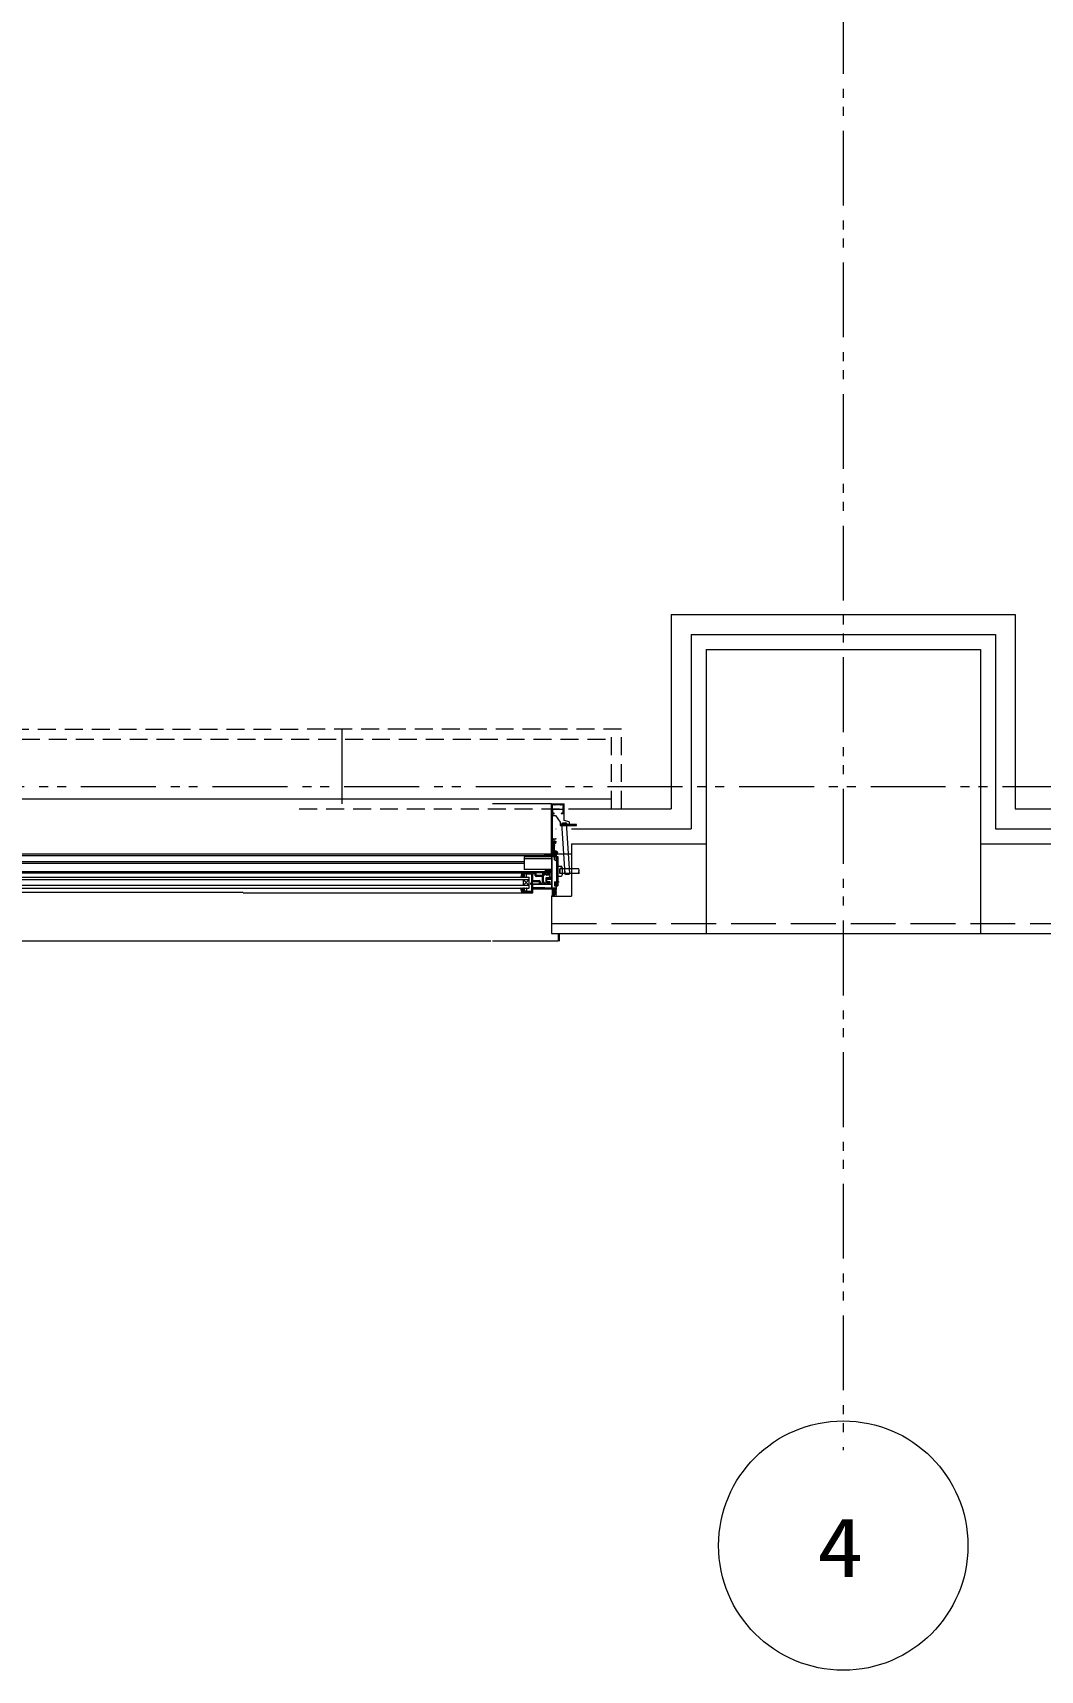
# Model space of a CAD drawing. Units: millimetres at full size. Extents: x -12803 to 120774, y -9413 to 101127.
# Drawn here: x 95649 to 97669, y 5229 to 8513 of the extents above; entities that cross this region are included whole.
import ezdxf
from ezdxf.enums import TextEntityAlignment as Align

# ---------------------------------------------------------------- set-up
doc = ezdxf.new("R2010")
doc.units = ezdxf.units.MM
doc.header["$LTSCALE"] = 30
for name, pattern in [('DASHED1', [1.8, 1.2, -0.6]), ('DASHED3', [4, 3, -1]), ('DOUBLE_CHAIN1', [8.8, 5, -1, 0.6, -0.6, 0.6, -1])]:
    doc.linetypes.add(name, pattern=pattern)
doc.layers.add('0-0_NoName', color=7, linetype='Continuous')
for name, color, linetype, lineweight in [('2-0_通芯', 7, 'DOUBLE_CHAIN1', 15), ('2-1_躯体', 7, 'Continuous', 15), ('2-3_間仕切り', 7, 'Continuous', 15), ('2-A_建具', 7, 'Continuous', 15)]:
    doc.layers.add(name, color=color, linetype=linetype, lineweight=lineweight)
doc.styles.add('ＭＳ ゴシック', font='')
doc.styles.get('ＭＳ ゴシック').set_extended_font_data('MS Gothic')

# ---------------------------------------------------------------- blocks, each defined once
blk = doc.blocks.new('グループ部品-732')
at = {"layer": '2-0_通芯'}
blk.add_line((74361.66, 7001.41), (120774.36, 7001.41), dxfattribs=at)
at = {"layer": '2-1_躯体'}
for p, q in [((96999.36, 7276.41), (97549.36, 7276.41)), ((96999.36, 7276.41), (96999.36, 6706.41)), ((97549.36, 7276.41), (97549.36, 6706.41)), ((96729.36, 6886.41), (96999.36, 6886.41)), ((96729.36, 6886.41), (96729.36, 6781.41)), ((97549.36, 6886.41), (97819.36, 6886.41)), ((96689.36, 6781.41), (96729.36, 6781.41)), ((96689.36, 6781.41), (96689.36, 6706.41)), ((96689.36, 6706.41), (97859.36, 6706.41))]:
    blk.add_line(p, q, dxfattribs=at)
at = {"layer": '2-1_躯体', "linetype": 'DASHED3'}
blk.add_line((96689.36, 6726.41), (97859.36, 6726.41), dxfattribs=at)
at = {"layer": '2-3_間仕切り'}
for p, q in [((96929.36, 7346.41), (96929.36, 6956.41)), ((96969.36, 7306.41), (96969.36, 6916.41)), ((96729.36, 6956.41), (96929.36, 6956.41)), ((97619.36, 6956.41), (97819.36, 6956.41)), ((96729.36, 6916.41), (96969.36, 6916.41)), ((97579.36, 6916.41), (97819.36, 6916.41))]:
    blk.add_line(p, q, dxfattribs=at)
for points in [[(96929.36, 7346.41), (97619.36, 7346.41), (97619.36, 6956.41)], [(96969.36, 7306.41), (97579.36, 7306.41), (97579.36, 6916.41)]]:
    blk.add_lwpolyline(points, dxfattribs=at)
at = {"layer": '2-A_建具', "linetype": 'DASHED1'}
for p, q in [((91739.36, 7096.41), (96809.36, 7096.41)), ((92365.36, 7116.41), (96183.36, 7116.41)), ((96809.36, 6956.41), (96809.36, 7116.41))]:
    blk.add_line(p, q, dxfattribs=at)
at = {"layer": '2-A_建具'}
for p, q in [((96269.36, 6966.41), (96269.36, 7116.41)), ((91739.36, 6976.41), (96809.36, 6976.41)), ((96689.36, 6966.41), (96570.86, 6966.41)), ((96689.86, 6966.41), (96713.86, 6966.41)), ((96714.36, 6933.46), (96714.36, 6965.91)), ((96690.86, 6945.91), (96690.86, 6896.74)), ((96691.36, 6954.96), (96691.36, 6949.36)), ((96712.36, 6954.96), (96691.36, 6954.96)), ((96691.36, 6949.36), (96692.86, 6947.86)), ((96691.36, 6946.46), (96691.36, 6942.96)), ((96694.16, 6946.46), (96691.36, 6946.46)), ((96693.61, 6946.41), (96691.36, 6946.41)), ((96692.86, 6947.86), (96694.16, 6947.86)), ((96706.36, 6930.11), (96706.36, 6922.96)), ((96709.56, 6947.86), (96710.86, 6947.86)), ((96714.36, 6946.46), (96709.56, 6946.46)), ((96713.86, 6946.41), (96710.11, 6946.41)), ((96710.86, 6947.86), (96712.36, 6949.36)), ((96712.36, 6949.36), (96712.36, 6954.96)), ((96724.36, 6930.78), (96714.36, 6933.46)), ((96724.36, 6930.78), (96724.36, 6925.26)), ((96698.16, 6916.21), (96698.36, 6916.41)), ((96739.36, 6925.26), (96706.36, 6925.26)), ((96706.36, 6922.96), (96739.36, 6922.96)), ((96719.05, 6927.51), (96710.07, 6926.91)), ((96716.87, 6826.11), (96710.07, 6926.91)), ((96719.05, 6927.51), (96717.98, 6928.44)), ((96725.85, 6826.71), (96719.05, 6927.51)), ((96732.2, 6922.96), (96732.2, 6925.26)), ((96736.7, 6922.96), (96736.7, 6925.26)), ((96739.36, 6922.96), (96739.36, 6925.26)), ((95495.36, 6866.41), (96729.36, 6866.41)), ((96691.03, 6893.91), (96691.07, 6893.76)), ((96691.07, 6893.26), (96691.03, 6893.11)), ((96692.01, 6895.1), (96691.86, 6895.09)), ((96691.86, 6891.94), (96692.01, 6891.92)), ((96695.87, 6865.03), (96692.59, 6859.34)), ((96692.77, 6895.35), (96692.66, 6895.3)), ((96692.66, 6891.72), (96692.77, 6891.67)), ((96693.24, 6864.42), (96693.15, 6864.27)), ((96693.15, 6864.27), (96693.37, 6863.89)), ((96693.15, 6864.27), (96695.77, 6863.32)), ((96693.24, 6864.42), (96693.67, 6864.42)), ((96695.91, 6863.45), (96693.24, 6864.42)), ((96693.32, 6863.81), (96693.37, 6863.89)), ((96695.62, 6863.17), (96693.37, 6863.89)), ((96693.59, 6865.03), (96693.5, 6864.87)), ((96693.5, 6864.87), (96693.72, 6864.5)), ((96693.5, 6864.87), (96697.28, 6863.5)), ((96693.65, 6895.12), (96693.56, 6895.21)), ((96693.56, 6891.81), (96693.65, 6891.9)), ((96693.59, 6865.03), (96694.02, 6865.03)), ((96697.36, 6863.65), (96693.59, 6865.03)), ((96693.67, 6864.42), (96693.72, 6864.5)), ((96693.67, 6864.42), (96696.79, 6863.43)), ((96696.84, 6863.5), (96693.72, 6864.5)), ((96693.94, 6865.63), (96693.85, 6865.48)), ((96693.85, 6865.48), (96694.07, 6865.1)), ((96693.85, 6865.48), (96697.63, 6864.11)), ((96693.94, 6865.63), (96694.37, 6865.63)), ((96697.71, 6864.26), (96693.94, 6865.63)), ((96694.02, 6865.03), (96694.07, 6865.1)), ((96694.02, 6865.03), (96697.14, 6864.03)), ((96697.19, 6864.11), (96694.07, 6865.1)), ((96694.29, 6866.24), (96694.2, 6866.09)), ((96694.2, 6866.09), (96694.42, 6865.71)), ((96694.2, 6866.09), (96697.98, 6864.71)), ((96694.29, 6866.24), (96694.72, 6866.24)), ((96698.06, 6864.87), (96694.29, 6866.24)), ((96694.37, 6865.63), (96694.42, 6865.71)), ((96694.37, 6865.63), (96697.49, 6864.64)), ((96694.56, 6894.66), (96694.42, 6894.66)), ((96694.42, 6892.36), (96694.56, 6892.36)), ((96697.54, 6864.71), (96694.42, 6865.71)), ((96694.64, 6866.84), (96694.55, 6866.69)), ((96694.55, 6866.69), (96694.77, 6866.31)), ((96694.55, 6866.69), (96698.33, 6865.32)), ((96694.64, 6866.84), (96695.07, 6866.84)), ((96698.41, 6865.47), (96694.64, 6866.84)), ((96694.72, 6866.24), (96694.77, 6866.31)), ((96694.72, 6866.24), (96697.84, 6865.24)), ((96697.89, 6865.32), (96694.77, 6866.31)), ((96694.9, 6867.3), (96695.12, 6866.92)), ((96695.03, 6870.56), (96695.67, 6871.48)), ((96701.09, 6867.06), (96695.03, 6870.56)), ((96695.07, 6866.84), (96695.12, 6866.92)), ((96695.07, 6866.84), (96698.19, 6865.85)), ((96695.34, 6868.06), (96695.25, 6867.91)), ((96695.25, 6867.91), (96695.47, 6867.53)), ((96695.25, 6867.91), (96699.03, 6866.53)), ((96695.42, 6867.45), (96695.47, 6867.53)), ((96698.59, 6866.53), (96695.47, 6867.53)), ((96695.6, 6868.51), (96695.82, 6868.13)), ((96695.6, 6868.51), (96699.38, 6867.14)), ((96695.77, 6868.06), (96695.82, 6868.13)), ((96695.77, 6868.06), (96698.89, 6867.06)), ((96698.94, 6867.14), (96695.82, 6868.13)), ((96695.95, 6869.12), (96696.17, 6868.74)), ((96699.42, 6867.21), (96695.99, 6869.19)), ((96696.12, 6868.66), (96696.17, 6868.74)), ((96697.53, 6868.3), (96696.17, 6868.74)), ((96696.31, 6869.24), (96696.21, 6869.07)), ((96696.37, 6865.9), (96696.97, 6866.94)), ((96697.14, 6864.03), (96697.19, 6864.11)), ((96697.36, 6863.65), (96697.14, 6864.03)), ((96697.63, 6864.11), (96697.19, 6864.11)), ((96697.47, 6867.8), (96699.93, 6872.06)), ((96697.49, 6864.64), (96697.54, 6864.71)), ((96697.71, 6864.26), (96697.49, 6864.64)), ((96697.98, 6864.71), (96697.54, 6864.71)), ((96697.71, 6864.26), (96697.63, 6864.11)), ((96697.84, 6865.24), (96697.89, 6865.32)), ((96698.06, 6864.87), (96697.84, 6865.24)), ((96698.33, 6865.32), (96697.89, 6865.32)), ((96698.06, 6864.87), (96697.98, 6864.71)), ((96698.19, 6865.85), (96698.24, 6865.93)), ((96698.41, 6865.47), (96698.19, 6865.85)), ((96698.41, 6865.47), (96698.33, 6865.32)), ((96698.54, 6866.46), (96698.59, 6866.53)), ((96698.76, 6866.08), (96698.54, 6866.46)), ((96699.03, 6866.53), (96698.59, 6866.53)), ((96698.89, 6867.06), (96698.94, 6867.14)), ((96699.11, 6866.68), (96698.89, 6867.06)), ((96699.38, 6867.14), (96698.94, 6867.14)), ((96699.11, 6866.68), (96699.03, 6866.53)), ((96699.3, 6867.51), (96699.2, 6867.34)), ((96699.36, 6857.91), (96699.36, 6866.41)), ((96699.42, 6867.21), (96699.38, 6867.14)), ((96701.09, 6867.06), (96701.56, 6868.08)), ((96689.36, 6862.51), (95495.36, 6862.51)), ((96634.36, 6850.01), (95511.86, 6850.01)), ((96634.36, 6846.61), (95511.86, 6846.61)), ((96634.36, 6859.51), (96634.36, 6836.01)), ((96689.36, 6856.47), (96634.36, 6856.47)), ((96688.36, 6860.51), (96635.36, 6860.51)), ((96688.36, 6835.01), (96635.36, 6835.01)), ((96676.86, 6833.41), (96676.86, 6832.11)), ((96678.94, 6833.32), (96678.44, 6832.82)), ((96678.66, 6832.31), (96679, 6832.31)), ((96679.86, 6833.38), (96678.8, 6832.31)), ((96681.06, 6831.88), (96679.09, 6829.91)), ((96681.04, 6833.21), (96679.46, 6831.62)), ((96679.46, 6831.85), (96679.46, 6831.21)), ((96682.06, 6833.21), (96679.96, 6833.21)), ((96681.06, 6832.01), (96681.06, 6830.91)), ((96681.36, 6832.31), (96682.76, 6832.31)), ((96682.59, 6833.41), (96681.49, 6832.31)), ((96683.04, 6832.51), (96682.85, 6832.33)), ((96683.06, 6832.61), (96683.06, 6833.11)), ((96693.28, 6863.83), (96692.13, 6861.85)), ((96692.13, 6861.85), (96692.93, 6860.22)), ((96693.4, 6862.15), (96692.17, 6861.92)), ((96693.81, 6861.45), (96692.93, 6860.22)), ((96693.19, 6860.07), (96692.93, 6860.22)), ((96693.37, 6860.39), (96693.19, 6860.07)), ((96694.99, 6860.2), (96693.19, 6860.07)), ((96695.17, 6862.74), (96693.28, 6863.83)), ((96694.83, 6860.52), (96693.37, 6860.39)), ((96693.81, 6861.45), (96696, 6863.54)), ((96695.48, 6854.53), (96695.48, 6860.91)), ((96695.48, 6860.91), (96697.78, 6860.91)), ((96696.14, 6862.18), (96695.88, 6862.33)), ((96696.09, 6862.21), (96696.49, 6862.9)), ((96696.11, 6853.61), (96699.28, 6852.32)), ((96696.33, 6863.11), (96696.93, 6862.9)), ((96697.01, 6863.05), (96696.41, 6863.27)), ((96696.79, 6863.43), (96696.84, 6863.5)), ((96697.01, 6863.05), (96696.79, 6863.43)), ((96697.28, 6863.5), (96696.84, 6863.5)), ((96697.01, 6863.05), (96696.93, 6862.9)), ((96697.36, 6863.65), (96697.28, 6863.5)), ((96697.78, 6860.91), (96697.78, 6855.41)), ((96697.78, 6855.41), (96699.28, 6854.8)), ((96699.28, 6854.8), (96701.58, 6853.87)), ((96699.36, 6860.91), (96699.36, 6801.91)), ((96699.36, 6860.91), (96701.66, 6860.91)), ((96701.66, 6860.91), (96701.65, 6801.91)), ((96701.66, 6841.41), (96707.66, 6841.41)), ((96706.16, 6835.91), (96705.16, 6834.91)), ((96744.36, 6835.91), (96706.16, 6835.91)), ((96706.16, 6835.91), (96706.16, 6826.91)), ((96710.66, 6838.41), (96710.66, 6824.41)), ((95496.86, 6819.61), (96644.36, 6819.61)), ((95496.86, 6814.61), (96644.36, 6814.61)), ((96644.36, 6802.61), (95496.86, 6802.61)), ((95511.86, 6828.01), (96629.36, 6828.01)), ((96689.36, 6828.11), (96070.61, 6828.11)), ((96629.36, 6826.11), (96627.86, 6819.61)), ((96634.13, 6826.11), (96627.92, 6819.91)), ((96628.26, 6819.61), (96627.93, 6819.93)), ((96629.67, 6819.61), (96628.2, 6821.08)), ((96632.71, 6826.11), (96628.35, 6821.74)), ((96631.08, 6819.61), (96628.46, 6822.23)), ((96632.5, 6819.61), (96628.73, 6823.38)), ((96631.3, 6826.11), (96628.77, 6823.58)), ((96633.91, 6819.61), (96628.99, 6824.53)), ((96634.36, 6824.92), (96629.04, 6819.61)), ((96629.89, 6826.11), (96629.2, 6825.42)), ((96634.36, 6820.58), (96629.26, 6825.68)), ((96629.36, 6828.21), (96629.36, 6826.61)), ((96634.36, 6826.11), (96629.36, 6826.11)), ((96634.36, 6821.99), (96630.24, 6826.11)), ((96634.36, 6823.51), (96630.46, 6819.61)), ((96634.36, 6823.41), (96631.66, 6826.11)), ((96634.36, 6822.1), (96631.87, 6819.61)), ((96632.36, 6814.61), (96644.36, 6802.61)), ((96632.36, 6802.61), (96644.36, 6814.61)), ((96632.36, 6814.61), (96632.36, 6802.61)), ((96634.36, 6824.82), (96633.07, 6826.11)), ((96634.36, 6820.68), (96633.29, 6819.61)), ((96634.36, 6819.61), (96634.36, 6826.81)), ((96634.36, 6825.11), (96634.36, 6820.61)), ((96638.36, 6826.11), (96635.36, 6826.11)), ((96635.36, 6819.61), (96638.36, 6819.61)), ((96639.36, 6820.61), (96639.36, 6825.11)), ((96644.31, 6826.18), (96644.4, 6826.18)), ((96644.36, 6797.61), (96644.36, 6819.61)), ((96651.36, 6812.64), (96664.29, 6812.64)), ((96651.36, 6805.71), (96689.36, 6805.71)), ((96673.96, 6810.31), (96673.36, 6810.31)), ((96673.96, 6810.31), (96673.96, 6807.64)), ((96678.98, 6824.95), (96674.35, 6823.28)), ((96677.4, 6830.91), (96676.86, 6830.37)), ((96676.86, 6830.61), (96676.86, 6828.61)), ((96680.06, 6829.91), (96676.86, 6829.91)), ((96679.16, 6830.91), (96677.16, 6830.91)), ((96677.16, 6828.78), (96677.35, 6829.91)), ((96678.74, 6830.91), (96677.74, 6829.91)), ((96677.76, 6808.31), (96678.93, 6808.31)), ((96677.76, 6807.64), (96677.76, 6808.31)), ((96677.86, 6818.26), (96677.86, 6810.01)), ((96677.86, 6815.21), (96689.36, 6815.21)), ((96686.86, 6810.01), (96677.86, 6810.01)), ((96678.07, 6818.21), (96683.46, 6818.26)), ((96680.13, 6812.13), (96678.13, 6812.86)), ((96678.76, 6829.91), (96680.97, 6828.23)), ((96678.93, 6808.31), (96678.93, 6810.01)), ((96679.23, 6810.31), (96680.16, 6810.31)), ((96679.36, 6829.91), (96681.18, 6828.51)), ((96680.46, 6810.61), (96680.46, 6811.66)), ((96680.55, 6824.92), (96681.86, 6824.31)), ((96680.9, 6830.37), (96680.59, 6830.07)), ((96686.14, 6826.82), (96681.93, 6828.09)), ((96681.93, 6805.73), (96686.14, 6807)), ((96689.36, 6818.61), (96684.23, 6818.61)), ((96686.86, 6822.21), (96686.86, 6825.87)), ((96704.36, 6809.41), (96694.36, 6809.41)), ((96695.48, 6808.29), (96695.48, 6801.91)), ((96695.48, 6801.91), (96697.78, 6801.91)), ((96696.11, 6809.21), (96699.28, 6810.5)), ((96697.78, 6801.91), (96697.78, 6807.41)), ((96699.35, 6801.91), (96701.65, 6801.91)), ((96699.36, 6796.91), (96699.36, 6804.91)), ((96701.66, 6821.41), (96707.66, 6821.41)), ((96744.36, 6826.91), (96706.16, 6826.91)), ((96716.87, 6826.11), (96725.85, 6826.71)), ((96716.87, 6826.11), (96717.93, 6825.18)), ((95490.36, 6789.11), (96070.61, 6789.11)), ((95496.86, 6797.61), (96644.36, 6797.61)), ((96070.61, 6788.31), (96651.56, 6788.31)), ((96629.36, 6791.11), (96627.86, 6797.61)), ((96634.13, 6791.11), (96627.92, 6797.31)), ((96628.26, 6797.61), (96627.93, 6797.29)), ((96629.67, 6797.61), (96628.2, 6796.14)), ((96632.71, 6791.11), (96628.35, 6795.48)), ((96631.08, 6797.61), (96628.46, 6794.99)), ((96632.5, 6797.61), (96628.73, 6793.84)), ((96631.3, 6791.11), (96628.77, 6793.64)), ((96633.91, 6797.61), (96628.99, 6792.69)), ((96634.36, 6792.3), (96629.04, 6797.61)), ((96629.06, 6789.11), (96629.06, 6788.81)), ((96651.56, 6788.81), (96629.06, 6788.81)), ((96629.89, 6791.11), (96629.2, 6791.8)), ((96634.36, 6796.64), (96629.26, 6791.54)), ((96634.36, 6791.11), (96629.36, 6791.11)), ((96630.06, 6787.81), (96650.56, 6787.81)), ((96634.36, 6795.23), (96630.24, 6791.11)), ((96634.36, 6793.71), (96630.46, 6797.61)), ((96634.36, 6793.81), (96631.66, 6791.11)), ((96634.36, 6795.12), (96631.87, 6797.61)), ((96634.36, 6792.4), (96633.07, 6791.11)), ((96634.36, 6796.54), (96633.29, 6797.61)), ((96634.36, 6797.61), (96634.36, 6790.41)), ((96634.36, 6792.11), (96634.36, 6796.61)), ((96635.36, 6797.61), (96638.36, 6797.61)), ((96638.36, 6791.11), (96635.36, 6791.11)), ((96639.36, 6796.61), (96639.36, 6792.11)), ((96674.36, 6797.81), (96651.56, 6797.81)), ((96651.56, 6796.41), (96698.86, 6796.41)), ((96699.36, 6787.41), (96690.36, 6796.41)), ((96699.36, 6796.41), (96690.36, 6787.41)), ((96696.36, 6796.41), (96690.36, 6790.41)), ((96693.36, 6796.41), (96690.36, 6793.41)), ((96699.36, 6784.41), (96690.36, 6793.41)), ((96699.36, 6793.41), (96690.36, 6784.41)), ((96697.4, 6783.37), (96690.36, 6790.41)), ((96699.36, 6790.41), (96690.36, 6781.41)), ((96695.05, 6782.71), (96690.36, 6787.41)), ((96692.7, 6782.06), (96690.36, 6784.41)), ((96699.36, 6790.41), (96693.36, 6796.41)), ((96699.36, 6787.41), (96694.51, 6782.56)), ((96699.36, 6793.41), (96696.36, 6796.41)), ((96699.36, 6784.41), (96698.66, 6783.72)), ((96704.36, 6706.41), (96704.36, 6691.41)), ((96567.86, 6691.41), (91980.86, 6691.41))]:
    blk.add_line(p, q, dxfattribs=at)
at = {"layer": '2-A_建具', "linetype": 'DASHED1'}
blk.add_lwpolyline([(96183.36, 6956.41), (96829.36, 6956.41), (96829.36, 7116.41), (96183.36, 7116.41)], dxfattribs=at)
at = {"layer": '2-A_建具'}
for points in [[(96689.36, 6866.41), (96689.36, 6965.91), (96689.86, 6966.41)], [(96690.86, 6964.41), (96690.86, 6962.24), (96690.93, 6962.05)], [(96695.22, 6964.84), (96695.03, 6964.91), (96691.36, 6964.91)], [(96707.22, 6964.84), (96707.03, 6964.91), (96696.69, 6964.91), (96696.5, 6964.84)], [(96712.36, 6964.91), (96708.69, 6964.91), (96708.5, 6964.84)], [(96712.79, 6962.05), (96712.86, 6962.24), (96712.86, 6964.41)], [(96690.93, 6960.77), (96690.86, 6960.58), (96690.86, 6952.24), (96690.93, 6952.05)], [(96690.93, 6950.77), (96690.86, 6950.58), (96690.86, 6948.11)], [(96691.36, 6947.61), (96692.87, 6947.61), (96693.08, 6947.7)], [(96691.36, 6942.96), (96697.36, 6942.96), (96706.36, 6930.11)], [(96710.63, 6947.7), (96710.84, 6947.61), (96712.36, 6947.61)], [(96712.79, 6952.05), (96712.86, 6952.24), (96712.86, 6960.58), (96712.79, 6960.77)], [(96712.86, 6948.11), (96712.86, 6950.58), (96712.79, 6950.77)], [(96692.86, 6896.71), (96696.94, 6896.71), (96697.46, 6897.01), (96698.16, 6897.01), (96698.16, 6895.41), (96695.25, 6895.41), (96694.96, 6895.09)], [(96717.98, 6928.44), (96711, 6927.97), (96710.07, 6926.91)], [(96674.36, 6866.41), (96674.36, 6864.81), (96675.56, 6864.81)], [(96676.16, 6865.41), (96689.36, 6865.41), (96689.36, 6834.41), (96677.86, 6834.41)], [(96698.86, 6805.41), (96698.36, 6805.41), (96697.76, 6804.37), (96697.76, 6803.41), (96698.46, 6803.41), (96698.46, 6797.61), (96690.56, 6797.61), (96690.56, 6865.21), (96698.46, 6865.21), (96698.46, 6859.41), (96697.76, 6859.41), (96697.76, 6858.45), (96698.36, 6857.41), (96698.86, 6857.41)], [(96694.96, 6891.93), (96695.25, 6891.61), (96698.16, 6891.61), (96698.16, 6890.01), (96697.16, 6890.01), (96697.16, 6887.01), (96695.76, 6887.01), (96695.76, 6887.51), (96696.16, 6888.08), (96696.16, 6890.31), (96690.86, 6890.31), (96690.86, 6882.91), (96692.76, 6882.91)], [(96692.76, 6881.91), (96690.86, 6881.91), (96690.86, 6870.91), (96693.03, 6870.91), (96693.25, 6868.35)], [(96692.26, 6868.22), (96691.98, 6869.81), (96690.86, 6869.81), (96690.86, 6866.41)], [(96691.85, 6869.2), (96692.13, 6867.61), (96693.26, 6867.61), (96693.26, 6875.95), (96693.38, 6876.14), (96693.38, 6876.69), (96693.26, 6876.87)], [(96693.26, 6876.87), (96693.26, 6883.92), (96694.26, 6887.65), (96694.26, 6889.61)], [(96697.2, 6866.41), (96694.73, 6867.84), (96693.91, 6866.41)], [(96694.46, 6882.11), (96694.46, 6879.71), (96694.76, 6879.41), (96694.76, 6870.71), (96697.66, 6869.03), (96697.76, 6868.84), (96698.24, 6868.56), (96698.46, 6868.57), (96701.27, 6866.95), (96700.14, 6865.01), (96699.36, 6865.01)], [(96695.19, 6889.86), (96696.31, 6887.92), (96695.51, 6887.7), (96694.6, 6884.31), (96695.66, 6884.31)], [(96698.76, 6866.08), (96694.99, 6867.45), (96694.9, 6867.3), (96698.68, 6865.93)], [(96694.99, 6867.45), (96695.42, 6867.45), (96698.54, 6866.46)], [(96698.76, 6866.08), (96698.68, 6865.93), (96698.24, 6865.93), (96695.12, 6866.92)], [(96699.11, 6866.68), (96695.34, 6868.06), (96695.77, 6868.06)], [(96698.99, 6867.46), (96695.69, 6868.66), (96695.6, 6868.51)], [(96695.69, 6868.66), (96696.12, 6868.66), (96697.88, 6868.1)], [(96695.99, 6869.19), (96695.95, 6869.12), (96696.42, 6868.95)], [(96697.46, 6871.88), (96697.34, 6869.86), (96698.03, 6868.76)], [(96701.01, 6869.83), (96699.32, 6868.71), (96698.03, 6868.76)], [(95508.01, 6831.11), (96679.16, 6831.11), (96679.16, 6831.91), (96678.06, 6831.91), (96678.06, 6833.41), (96683.26, 6833.41), (96683.26, 6831.91), (96682.16, 6831.91), (96682.16, 6831.11), (96689.36, 6831.11)], [(96684.46, 6832.11), (96684.46, 6833.21), (96689.36, 6833.21), (96689.36, 6817.91), (96687.04, 6817.91)], [(96693.37, 6860.39), (96696.4, 6863.24), (96694.83, 6860.52)], [(96693.76, 6861.36), (96693.4, 6862.15), (96693.98, 6863.43)], [(96696.14, 6862.18), (96694.99, 6860.2), (96694.83, 6860.52)], [(96696.93, 6862.9), (96696.49, 6862.9), (96696.24, 6862.97)], [(96705.16, 6834.91), (96705.16, 6827.91), (96706.16, 6826.91)], [(96686.86, 6825.87), (96681.78, 6828.01), (96681.78, 6828.21), (96671.86, 6828.21), (96671.86, 6828.01), (96657.86, 6828.01), (96657.86, 6828.21), (96629.36, 6828.21)], [(96634.36, 6826.81), (96635.36, 6826.81), (96637.09, 6826.18), (96643.4, 6826.18)], [(96648.16, 6807.81), (96647.36, 6807.81), (96647.36, 6805.71), (96649.36, 6805.71), (96649.36, 6791.04), (96637.09, 6791.04), (96635.36, 6790.41), (96634.36, 6790.41)], [(96645.31, 6826.18), (96649.36, 6826.18), (96649.36, 6807.64), (96648.48, 6807.64)], [(96656.43, 6823.18), (96656.43, 6826.18), (96651.36, 6826.18), (96651.36, 6812.64)], [(96651.36, 6789.61), (96651.36, 6810.71), (96664.36, 6810.71), (96664.36, 6806.21)], [(96651.36, 6805.81), (96664.86, 6805.81), (96664.86, 6805.61), (96681.78, 6805.61), (96681.78, 6805.71), (96686.14, 6807), (96686.66, 6807.36), (96686.86, 6807.95)], [(96651.56, 6788.31), (96651.56, 6805.12), (96651.36, 6805.12)], [(96671.36, 6827.61), (96671.36, 6823.11), (96658.36, 6823.11), (96658.36, 6827.61)], [(96666.29, 6810.64), (96666.29, 6807.64), (96671.43, 6807.64), (96671.43, 6821.18), (96658.43, 6821.18)], [(96686.86, 6807.95), (96686.86, 6810.01), (96684.56, 6810.01), (96684.56, 6809.21), (96685.66, 6809.21), (96685.66, 6808), (96684.46, 6807.64), (96680.46, 6807.64), (96680.46, 6809.21), (96681.56, 6809.21), (96681.56, 6810.01), (96679.26, 6810.01), (96679.26, 6807.64), (96673.36, 6807.64), (96673.36, 6826.18), (96679.26, 6826.18), (96679.26, 6823.81), (96680.26, 6823.81), (96680.26, 6826.18), (96684.46, 6826.18), (96685.86, 6825.76), (96685.86, 6824.31)], [(96679.06, 6815.21), (96679.06, 6816.51), (96689.36, 6816.51), (96689.36, 6797.41), (96676.16, 6797.41)], [(96677.86, 6818.26), (96683.46, 6818.26), (96684.09, 6818.49), (96685.78, 6819.91), (96686.86, 6822.21)], [(96686.66, 6818.21), (96682.36, 6818.21), (96678.31, 6817.86)], [(96686.86, 6823.51), (96681.86, 6823.51), (96681.86, 6824.31)], [(96697.78, 6807.41), (96699.28, 6808.02), (96701.58, 6808.95)], [(96717.93, 6825.18), (96724.92, 6825.65), (96725.85, 6826.71)], [(96629.36, 6790.61), (96629.36, 6789.11), (96650.86, 6789.11)], [(96675.56, 6798.01), (96674.36, 6798.01), (96674.36, 6796.41)], [(96689.36, 6796.41), (96690.36, 6795.41), (96690.36, 6782.41), (96689.36, 6781.41)], [(96702.36, 6706.41), (96702.36, 6691.41), (96570.86, 6691.41)]]:
    blk.add_lwpolyline(points, dxfattribs=at)
for centre, radius, start, end in [((96691.36, 6964.41), 0.5, 90.00001, 179.99999), ((96695.86, 6965.61), 1, 230.28486, 309.71514), ((96707.86, 6965.61), 1, 230.28486, 309.71514), ((96712.36, 6964.41), 0.5, 0.00001, 89.99999), ((96713.86, 6965.91), 0.5, 0.00001, 89.99999), ((96691.36, 6948.11), 0.5, 180.00001, 269.99999), ((96691.36, 6945.91), 0.5, 90.00001, 179.99999), ((96690.16, 6961.41), 1, 320.28486, 39.71514), ((96690.16, 6951.41), 1, 320.28486, 39.71514), ((96693.61, 6947.16), 0.75, 270.00002, 134.41533), ((96694.16, 6947.16), 0.7, 270, 90), ((96709.56, 6947.16), 0.7, 90, 270), ((96710.11, 6947.16), 0.75, 45.58467, 269.99998), ((96712.36, 6948.11), 0.5, 270.00001, 359.99999), ((96713.56, 6961.41), 1, 140.28486, 219.71514), ((96713.56, 6951.41), 1, 140.28486, 219.71514), ((96713.86, 6946.91), 0.5, 270.00001, 359.99999), ((96691.26, 6896.74), 0.4, 180.00006, 296.38784), ((96719.15, 6926.02), 1.5, 273.85934, 93.85934), ((96719.25, 6924.52), 1.5, 273.85934, 33.85934), ((96719.35, 6923.02), 1.5, 273.85934, 33.85934), ((96675.56, 6865.11), 0.3, 270, 0), ((96676.16, 6865.11), 0.3, 90, 180), ((96691.36, 6869.11), 0.5, 9.99999, 180), ((96691.63, 6894.37), 0.75, 72.2996, 217.70036), ((96691.63, 6892.65), 0.75, 142.29964, 287.7004), ((96692.86, 6893.51), 1.8, 171.96925, 188.03075), ((96692.86, 6893.51), 3.2, 89.99998, 116.38778), ((96692.86, 6893.51), 1.8, 96.26017, 118.03073), ((96692.86, 6893.51), 1.8, 241.96927, 263.73983), ((96692.76, 6868.31), 0.5, 190.00001, 5), ((96692.76, 6882.41), 0.5, 269.99999, 90.00001), ((96693.12, 6894.99), 0.5, 26.86995, 133.13013), ((96693.12, 6892.03), 0.5, 226.86987, 333.13005), ((96692.86, 6893.51), 1.8, 44.79286, 63.73983), ((96692.86, 6893.51), 1.8, 296.26017, 315.20714), ((96694.42, 6895.06), 0.4, 224.79276, 269.99993), ((96694.42, 6891.96), 0.4, 90.00007, 135.20724), ((96694.76, 6889.61), 0.5, 29.99999, 180), ((96695.66, 6882.11), 1.2, 90.00001, 179.99999), ((96694.56, 6895.06), 0.4, 269.99999, 4.09604), ((96694.56, 6891.96), 0.4, 355.90396, 90.00001), ((96695.66, 6883.81), 0.5, 269.99999, 90.00001), ((96696.73, 6870.74), 1.3, 75.88085, 145), ((96695.87, 6869.49), 0.5, 330, 60), ((96694.86, 6863.27), 9, 44.11915, 75.88085), ((96698.86, 6865.91), 0.5, 0, 90), ((96699.74, 6867.26), 0.5, 60, 150), ((96700.38, 6868.63), 1.3, 335, 44.11915), ((96635.36, 6859.51), 1, 90, 179.99999), ((96635.36, 6836.01), 1, 180, 270), ((96677.86, 6833.41), 1, 90, 180), ((96677.86, 6832.11), 1, 180, 270), ((96678.66, 6832.61), 0.3, 135, 270), ((96679.16, 6833.11), 0.3, 90, 135), ((96679, 6832.61), 0.3, 270, 326.94427), ((96679.16, 6831.21), 0.3, 270, 0), ((96679.46, 6832.31), 0.25, 303.05573, 146.94427), ((96679.76, 6831.85), 0.3, 123.05573, 180), ((96679.76, 6833.21), 0.2, 0, 90), ((96681.36, 6832.01), 0.3, 90, 180), ((96682.26, 6833.21), 0.2, 90, 180), ((96682.76, 6833.11), 0.3, 0, 90), ((96682.76, 6832.61), 0.3, 270, 0), ((96683.46, 6832.11), 1, 270, 0), ((96688.36, 6859.51), 1, 0, 90), ((96688.36, 6836.01), 1, 270, 0), ((96696.48, 6854.53), 1, 180, 247.99665), ((96696.19, 6863.37), 0.248, 330, 137.19096), ((96698.86, 6857.91), 0.5, 270, 0), ((96707.66, 6835.91), 1.5, 0, 180), ((96707.66, 6838.41), 3, 359.99878, 89.99845), ((96709.16, 6835.91), 1.5, 0, 120), ((96710.66, 6835.91), 1.5, 0, 120), ((96716.56, 6830.6), 1.5, 93.85934, 213.85934), ((96747.66, 6829.16), 4, 145.77113, 214.22887), ((96741.05, 6833.66), 4, 325.77113, 34.22887), ((96741.05, 6829.16), 4, 325.77113, 34.22887), ((96629.86, 6826.61), 0.5, 180, 270), ((96635.36, 6825.11), 1, 90.0001, 180.0001), ((96635.36, 6820.61), 1, 180.0001, 270.0001), ((96638.36, 6825.11), 1, 0.0001, 90.0001), ((96638.36, 6820.61), 1, 270.0001, 0.0001), ((96643.4, 6826.38), 0.2, 270, 336.42182), ((96643.86, 6826.18), 0.3, 23.57818, 156.42182), ((96644.31, 6826.38), 0.2, 203.57818, 270), ((96644.4, 6826.38), 0.2, 270, 336.42182), ((96644.86, 6826.18), 0.3, 23.57818, 156.42182), ((96645.31, 6826.38), 0.2, 203.57818, 270), ((96648.16, 6807.61), 0.2, 35.09963, 90), ((96648.48, 6807.84), 0.2, 215.09963, 270), ((96658.43, 6823.18), 2, 180, 270), ((96657.86, 6827.61), 0.5, 0, 90), ((96664.29, 6810.64), 2, 0, 90), ((96664.86, 6806.21), 0.5, 180, 270), ((96671.86, 6827.61), 0.5, 90, 180), ((96674.86, 6821.87), 1.5, 109.85326, 179.99999), ((96677.16, 6830.61), 0.3, 90, 180), ((96677.06, 6828.61), 0.2, 180.00001, 60), ((96678.16, 6817.91), 0.3, 90.5, 179.99999), ((96678.36, 6817.36), 0.5, 95, 180), ((96678.36, 6813.31), 0.5, 180, 250), ((96679.23, 6810.01), 0.3, 90, 179.99999), ((96679.32, 6824.01), 1, 93.88684, 109.85326), ((96680.06, 6830.91), 1, 270, 0), ((96679.96, 6811.66), 0.5, 0, 70), ((96680.16, 6810.61), 0.3, 270, 0), ((96680.13, 6824.01), 1, 65, 82.59308), ((96681.16, 6828.31), 0.2, 204.41711, 84.41711), ((96681.78, 6827.61), 0.5, 73.30076, 90), ((96681.78, 6806.21), 0.5, 270, 286.69924), ((96683.45, 6819.26), 1, 270.5, 310), ((96683.86, 6822.21), 3, 310, 0), ((96686.36, 6824.31), 0.5, 180, 0), ((96685.86, 6825.87), 1, 0, 73.30076), ((96685.86, 6807.95), 1, 286.69924, 0), ((96686.66, 6818.01), 0.2, 14.47751, 90), ((96687.04, 6818.11), 0.2, 194.47751, 270), ((96696.48, 6808.29), 1, 111.99783, 180), ((96698.86, 6804.91), 0.5, 0, 90), ((96707.66, 6824.41), 3, 269.99873, 359.99878), ((96716.66, 6829.1), 1.5, 93.85934, 213.85934), ((96716.77, 6827.6), 1.5, 93.85934, 273.85934), ((96630.06, 6788.81), 1, 180, 270), ((96629.86, 6790.61), 0.5, 90, 180), ((96635.36, 6796.61), 1, 89.9999, 179.9999), ((96635.36, 6792.11), 1, 179.9999, 269.9999), ((96638.36, 6796.61), 1, 359.9999, 89.9999), ((96638.36, 6792.11), 1, 269.9999, 359.9999), ((96650.56, 6788.81), 1, 270, 0), ((96650.86, 6789.61), 0.5, 270, 0), ((96675.56, 6797.71), 0.3, 0, 90), ((96676.16, 6797.71), 0.3, 180, 270), ((96698.86, 6796.91), 0.5, 270, 0)]:
    blk.add_arc(centre, radius, start, end, dxfattribs=at)
blk = doc.blocks.new('グループ部品-763')
at = {"layer": '2-1_躯体'}
for p, q in [((96999.36, 7276.41), (97549.36, 7276.41)), ((96999.36, 7276.41), (96999.36, 6706.41)), ((97549.36, 7276.41), (97549.36, 6706.41))]:
    blk.add_line(p, q, dxfattribs=at)

msp = doc.modelspace()

# ---------------------------------------------------------------- linework, layer by layer
at = {"layer": '2-0_通芯'}
msp.add_line((97274.36, 24156.41), (97274.36, 5670.44), dxfattribs=at)
at = {"layer": '2-0_通芯', "linetype": 'Continuous'}
msp.add_circle((97274.36, 5478.91), 250, dxfattribs=at)

# ---------------------------------------------------------------- block references
at = {"layer": '0-0_NoName'}
for name in ['グループ部品-732', 'グループ部品-763']:
    msp.add_blockref(name, (0, 0), dxfattribs=at)

# ---------------------------------------------------------------- texts
at = {"layer": '2-0_通芯', "style": 'ＭＳ ゴシック', "width": 1.15}
msp.add_text('4', height=118.9, dxfattribs=at).set_placement((97221.86, 5380.34), align=Align.BOTTOM_LEFT)

doc.saveas('drawing.dxf')
